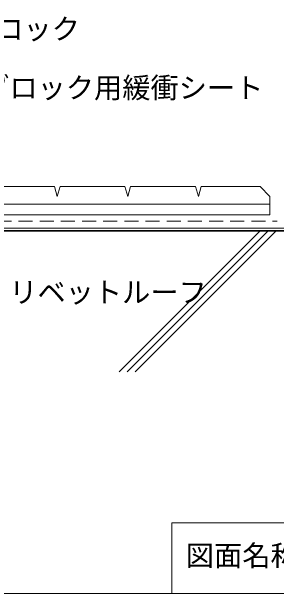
# Model space of a CAD drawing. Units: millimetres, scale not verified. Extents: x -675 to 675, y -471 to 460.
# Drawn here: x -38.5 to 149.2, y -440 to -28.4 of the extents above; entities that cross this region are included whole.
import ezdxf
from ezdxf.enums import TextEntityAlignment as Align

# ---------------------------------------------------------------- set-up
doc = ezdxf.new("R2010")
doc.units = ezdxf.units.MM
doc.header["$LTSCALE"] = 5
doc.linetypes.add('DASHED2', pattern=[3, 2, -1])
for name, color, linetype, lineweight in [('1-3_断熱材', 7, 'Continuous', 9), ('1-4_リベットルーフ', 3, 'Continuous', 9), ('1-A_元図・躯体', 7, 'Continuous', 9), ('1-B_その他', 7, 'Continuous', 9), ('E-0', 7, 'Continuous', 9), ('F-F', 7, 'Continuous', 9)]:
    doc.layers.add(name, color=color, linetype=linetype, lineweight=lineweight)
doc.layers.add('E-E', color=7, linetype='Continuous')
doc.styles.add('ＭＳ ゴシック', font='')
doc.styles.get('ＭＳ ゴシック').set_extended_font_data('MS Gothic')

msp = doc.modelspace()

# ---------------------------------------------------------------- linework, layer by layer
at = {"layer": '1-3_断熱材', "color": 1, "linetype": 'DASHED2'}
msp.add_lwpolyline([(-262.87, -132.194), (-262.87, -175.19), (-215.061, -175.19), (-213.561, -176.69), (149.63, -176.69)], dxfattribs=at)
at = {"layer": '1-4_リベットルーフ'}
for p, q in [((-215.425, -183.19), (628.63, -183.19)), ((-214.804, -181.69), (628.63, -181.69))]:
    msp.add_line(p, q, dxfattribs=at)
at = {"layer": '1-A_元図・躯体'}
for p, q in [((-268.87, -183.69), (628.63, -183.69)), ((37.864, -283.19), (137.364, -183.69)), ((43.521, -283.19), (143.021, -183.69)), ((49.177, -283.19), (148.677, -183.69))]:
    msp.add_line(p, q, dxfattribs=at)
at = {"layer": '1-B_その他'}
for p, q in [((-54.12, -152.19), (-8.12, -152.19)), ((-4.12, -152.19), (41.88, -152.19)), ((43.88, -159.19), (41.88, -152.19)), ((45.88, -152.19), (43.88, -159.19)), ((45.88, -152.19), (91.88, -152.19)), ((93.88, -159.19), (91.88, -152.19)), ((95.88, -152.19), (93.88, -159.19)), ((95.88, -152.19), (137.63, -152.19)), ((144.63, -159.19), (137.63, -152.19)), ((144.63, -172.19), (144.63, -159.19)), ((-256.87, -164.69), (144.63, -164.69)), ((-256.87, -172.19), (144.63, -172.19))]:
    msp.add_line(p, q, dxfattribs=at)
msp.add_lwpolyline([(-4.12, -152.19), (-6.12, -159.19), (-8.12, -152.19)], dxfattribs=at)
at = {"layer": 'F-F'}
for p in [(75, -440), (675, -390)]:
    msp.add_line(p, (75, -390), dxfattribs=at)
msp.add_lwpolyline([(-675, 460), (675, 460), (675, -440), (-675, -440)], dxfattribs=at)

# ---------------------------------------------------------------- texts
at = {"layer": 'E-0', "style": 'ＭＳ ゴシック'}
for s, p in [('ルーフブロック', (-130.037, -52.406)), ('ルーフブロック用緩衝シート', (-120.009, -94.03)), ('リベットルーフ', (-40.173, -238.679))]:
    msp.add_text(s, height=14.66, dxfattribs=at).set_placement(p, align=Align.BOTTOM_LEFT)
at = {"layer": 'E-E', "style": 'ＭＳ ゴシック'}
msp.add_text('図面名称', height=14.66, dxfattribs=at).set_placement((85, -425), align=Align.BOTTOM_LEFT)

doc.saveas('drawing.dxf')
